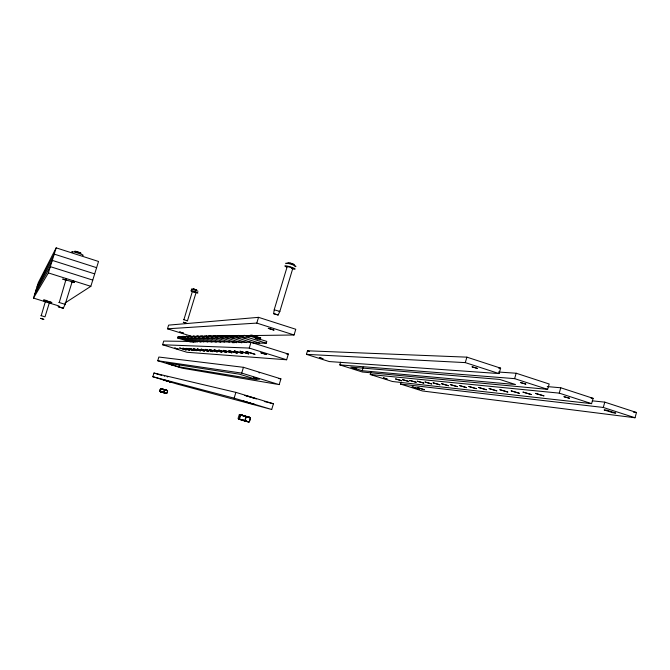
<?xml version="1.0" encoding="UTF-8"?>
<svg xmlns="http://www.w3.org/2000/svg" width="670" height="670" viewBox="0 0 670 670"><rect width="100%" height="100%" fill="white"/><g stroke="black" fill="none" stroke-linecap="round" stroke-linejoin="round"><path stroke-width="1" d="M273.645 313.652L274.206 309.733L287.179 266.668L289.959 267.096L292.815 268.335L279.851 311.408L278.092 315.026L273.645 313.652L278.159 314.992M400.484 384.052L603.276 407.452L604.792 402.151L636.5 412.494L635.009 417.762L422.401 390.97L400.484 384.052L401.003 382.302M371.021 371.867L370.242 374.497L392.444 381.506L591.593 403.65L593.109 398.34L560.765 387.779L547.231 386.582M340.603 362.244L339.816 364.89L362.311 372.001L547.633 389.362L549.174 384.002L516.176 373.232L498.438 372.034M370.242 374.497L559.224 393.131L560.765 387.779M499.05 373.575L500.624 368.157L466.89 357.152L307.497 350.795L306.433 354.355L329.255 361.557L499.05 373.575L465.298 362.612L306.433 354.355M339.816 364.89L514.61 378.634L516.176 373.232M465.298 362.612L466.89 357.152M362.168 370.719L515.506 384.538L499.661 379.413L350.762 367.11L362.168 370.719L363.232 367.143M260.086 340.025L260.705 337.965L251.953 335.201L250.052 335.226L249.642 336.591M242.615 420.316L238.051 418.457L239.282 414.772L242.498 415.383M239.123 419.093L240.128 419.504L238.394 419.018L239.182 418.851L240.304 415.107L239.759 414.47L241.577 415.015M243.419 420.559L239.424 418.926L240.547 415.182L244.793 416.003M237.13 335.997L236.611 337.714L253.444 343.015L266.241 343.224L266.786 341.424L249.114 335.846L178.094 336.75L177.709 338.032L190.347 341.951L195.523 342.043M241.962 420.14L244.759 420.542L245.89 416.799L243.336 415.576M244.558 420.844L248.788 422.142L245.111 420.643L246.242 416.899L250.161 417.594L245.128 416.062M242.523 420.207L249.282 421.857L250.404 418.13L240.589 414.722L243.989 415.76M248.419 421.891L249.391 421.891L250.513 418.155L250.044 417.552L249.332 417.77M271.71 409.504L273.435 403.759L235.89 392.377L153.966 373.039L152.835 376.733L177.299 384.103L271.71 409.504L234.14 398.164L152.835 376.733M279.181 384.614L280.906 378.877L243.453 367.311L158.857 357.043L157.726 360.736L182.148 368.173L279.181 384.614L241.711 373.09L157.726 360.736M286.634 359.773L288.351 354.045L250.999 342.295L163.731 341.072L162.609 344.757L186.989 352.278L286.634 359.773L249.257 348.065L162.609 344.757M252.339 335.561L294.071 334.983L295.78 329.272L258.536 317.337L168.614 325.126L167.483 328.803L191.821 336.399L204.342 336.223M216.435 336.265L215.958 337.822L229.416 342.043M242.967 335.921L242.44 337.688L259.684 343.115M177.709 338.032L248.57 337.655L249.114 335.846M251.535 336.575L251.953 335.201M234.14 398.164L235.89 392.377M241.711 373.09L243.453 367.311M249.257 348.065L250.999 342.295M167.483 328.803L256.794 323.091L258.536 317.337M162.45 392.344C157.869 393.081 160.055 386.255 163.363 389.354L161.386 388.742M162.442 392.31L159.761 391.213L160.507 388.776L162.885 389.195L162.098 388.969M162.676 392.076C158.296 393.541 160.758 387.838 161.504 388.776M163.849 392.478L160.298 391.406L161.051 388.952L165.942 390.325L165.23 390.116M183.873 319.766L192.432 291.274L194.568 291.793L196.117 292.413L187.466 320.804L186.704 320.687M163.723 392.436L164.468 389.99M164.401 389.647L167.542 390.593L164.711 390.057L163.957 392.511C167.106 396.221 169.652 389.044 164.921 389.806M163.497 392.628L166.88 393.365L167.626 390.92L164.946 389.823M184.585 336.675L184.183 337.99L197.29 342.069M178.806 366.775L257.33 379.689L239.458 374.195L166.403 362.989L178.806 366.775L179.376 364.907M188.019 336.625L187.608 337.973L200.958 342.135M191.595 336.583L191.176 337.956L203.806 341.893M195.313 336.533L194.886 337.94L207.767 341.951M199.827 336.675L199.183 336.499L198.747 337.915L211.955 342.035M203.219 336.432L202.776 337.898L216.251 342.102M207.432 336.382L206.98 337.873L220.732 342.177M211.829 336.323L211.368 337.847L224.534 341.968M59.228 302.58L66.188 278.887M72.276 281.358L65.141 304.347L63.248 308.25L58.231 306.692L63.248 308.25M65.082 302.957L90.835 286.325L98.532 261.467L56.179 247.858L38.341 282.572L33.5 298.1L58.952 305.981M33.5 298.1L48.374 272.916L56.179 247.858M41.213 315.712L45.803 300.101M40.971 315.612L44.99 316.843L49.513 302.312M183.756 319.699L187.466 320.804M37.135 286.459L54.228 254.114L96.606 267.673M35.92 290.336L52.277 260.379L94.688 273.888M34.714 294.214L50.325 266.643L92.762 280.102M198.019 291.232L191.386 289.08L191.729 289.348M182.826 336.256L185.64 336.809M200.632 335.988L204.467 336.792M204.643 335.921L208.579 336.742M227.507 335.57L233.051 336.801M243.989 335.318L247.691 335.888M206.427 336.198L217.909 336.038M243.989 335.678L219.995 336.005L222.03 336.65M246.074 335.645L250.245 335.586M258.746 337.973L260.705 337.965M232.364 342.663L234.425 342.697M58.876 302.404L65.141 304.347L64.647 304.264M286.266 353.928L288.351 354.045M498.53 368.031L500.624 368.157M163.656 389.706L166.185 390.191L165.406 389.965M193.663 289.005L194.166 289.038M591.032 398.131L593.109 398.34M592.347 400.828L604.792 402.151M258.528 337.655L252.188 335.519M196.821 290.068L192.851 288.728L193.387 289.038M633.385 412.134L636.5 412.494M205.983 336.139L207.851 336.583M278.846 378.567L280.906 378.877M279.072 311.374L279.851 311.408L274.323 309.833M291.433 268.268L292.011 268.377M229.818 335.938L229.19 335.946M214.852 336.047L217.356 336.7L213.186 335.796L215.975 336.667M243.763 420.601L246.552 421.313M72.812 280.973L73.784 281.199M79.814 253.193C84.939 254.223 73.315 250.019 74.797 251.501M164.234 376.054L164.778 376.188M255.119 398.499L256.434 398.817L244.902 395.401L254.165 398.215M241.376 335.955L239.852 335.695L240.404 335.972M264.34 401.523L273.435 403.759M199.183 336.499L198.044 336.248L199.023 336.683M191.804 336.591L190.732 336.357L191.201 336.6M195.347 292.338L193.965 291.944M188.329 336.633L187.257 336.432L187.751 336.642M184.987 336.675L183.957 336.449L184.426 336.683M246.376 416.472L248.076 416.966L245.923 416.305M256.434 337.152L257.28 337.378M248.076 336.106L245.672 335.611L246.225 335.896M236.569 336.24L234.307 335.771L234.852 336.038M230.455 336.097L232.046 336.549M203.755 336.625L201.905 336.223L202.918 336.642M71.229 281.877L74.563 282.38L62.662 279.063L66.397 280.395M249.642 417.435L248.712 417.15L249.709 417.46M239.282 414.772L241.225 414.906M289.984 263.176L291.358 263.578M249.391 417.351L248.738 417.159L249.324 417.335M249.173 417.293L249.575 417.418M212.876 336.75L210.171 336.114L211.854 336.759M164.812 389.99L161.093 388.659L161.922 388.91M76.279 251.635L80.099 252.942M194.518 289.365L195.866 289.758M167.048 376.741L167.751 376.95M242.976 415.743L242.037 415.475L242.758 415.702M247.255 417.05L245.463 416.514M164.493 392.947L165.281 393.173L164.477 392.922M241.786 419.705L243.83 420.308M245.58 420.886L244.265 420.492M242.18 420.132L240.471 419.646L241.878 420.098M245.002 421.036L246.711 421.514L245.295 421.062M241.25 419.83L242.95 420.358M163.865 389.488L162.224 389.211L163.38 389.563M164.426 389.672L165.473 389.99M244.316 415.819L241.845 415.099L243.252 415.534M243.587 415.919L245.027 416.346M163.547 392.461L164.443 392.721L163.036 392.285M163.514 392.662L164.56 392.98M243.302 420.551L244.667 420.953M194.87 289.566L195.439 289.733M194.04 292.112C206.645 295.428 183.731 287.958 193.169 291.827M168.421 381.28L165.13 380.309L167.408 381.012M169.343 381.59L172.642 382.57L168.363 381.297M163.681 389.429L164.611 389.731M244.684 415.978L246.041 416.388M243.612 416.045L247.858 416.991M162.777 392.402L163.698 392.721M153.966 373.039L161.788 375.401M244.718 416.296L243.319 415.869M243.52 420.274L241.56 419.671M166.252 380.736L163.103 379.773L170.498 381.984L167.349 381.029M245.748 416.572L247.397 417.075M244.558 420.526L245.79 420.902M188.999 336.767L186.118 336.206L187.969 336.784M183.262 337.328L181.277 336.717L180.883 338.015L193.756 342.01M178.094 336.75L180.046 337.362M236.477 342.73L220.757 337.797L221.242 336.198L223.21 336.817M212.867 336.7L208.822 335.863L211.553 336.709M199.903 336.642L196.787 336.047L198.739 336.658M195.012 336.7L193.094 336.097L196.126 336.683L194.292 336.332L195.28 336.725M192.491 336.734L189.535 336.156L191.419 336.742M248.57 337.655L266.241 343.224M241.795 335.963L238.227 335.41L240.069 335.988M237.088 336.323L232.741 335.494L236.334 336.625M233.512 336.675L231.577 336.072L231.066 337.747L246.552 342.613M228.177 336.734L226.292 336.139L225.79 337.772L241.87 342.822M225.422 336.558L222.515 335.645L226.929 336.541L224.157 336.013M222.03 336.6L217.75 335.72L220.589 336.616M307.497 350.795L309.481 351.423M251.979 335.838L256.811 337.362M48.374 272.916L90.835 286.325M255.22 338.484L258.143 339.405M256.794 323.091L294.071 334.983M258.972 372.721L259.524 372.897M236.954 336.767L235.421 336.256M514.61 378.634L547.633 389.362M559.224 393.131L591.593 403.65M603.276 407.452L635.009 417.762M216.293 336.717L214.735 336.147M225.757 336.616L224.525 336.173M220.246 336.432L220.916 336.667M230.128 336.315L230.823 336.558M76.179 252.062L77.067 252.372M193.496 291.785L192.416 291.316M206.971 336.591L205.95 336.173M252.356 335.821L252.959 336.047M243.914 420.509L245.203 421.011M164.527 392.93L162.911 392.143M75.66 251.652L77.259 252.305M195.523 289.44L196.369 289.8M292.045 263.771L293.184 264.357M162.751 389.22L163.421 389.639M285.973 263.72A5.394 0.712 16.9 0 1 288.1 263.452A5.394 0.712 16.9 0 1 294.674 265.555A5.394 0.712 16.9 0 1 294.8 266.543M288.058 263.025A3.434 0.452 16.9 0 1 289.415 262.849A3.434 0.452 16.9 0 1 293.594 264.189A3.434 0.452 16.9 0 1 293.678 264.817M286.768 267.104A5.394 0.695 16.8 0 1 286.257 265.889A5.394 0.695 16.8 0 1 293.887 268.176A5.394 0.695 16.8 0 1 293.041 268.988M72.662 252.272A6.005 0.502 17.7 0 1 73.65 251.903A6.005 0.502 17.7 0 1 81.011 254.206A6.005 0.502 17.7 0 1 82.544 255.362M197.256 348.944L204.35 351.114L197.256 348.944M441.538 383.675L448.439 385.702L441.538 383.675M569.466 398.215L564.039 396.749L569.466 398.215M322.906 358.685L319.322 357.629L322.898 358.71M201.209 349.162L208.454 351.365L201.209 349.162M450.282 384.58L457.334 386.649L450.282 384.58M205.338 349.38L212.725 351.633L205.338 349.38M459.394 385.526L466.588 387.628L459.394 385.526M209.635 349.606L217.189 351.918L209.635 349.606M472.116 366.859L477.534 368.433L472.116 366.859M183.379 322.262L186.335 323.166L183.379 322.262M468.883 386.506L476.236 388.659L468.883 386.506M214.132 349.849L221.854 352.202L214.132 349.849M478.782 387.536L486.294 389.731L478.782 387.536M218.839 350.1L226.728 352.512L218.839 350.1M223.763 350.36L231.828 352.83L223.763 350.36M489.108 388.608L496.805 390.853L489.108 388.608M356.44 369.279L352.872 368.232L356.44 369.279M228.922 350.636L237.18 353.165L228.922 350.636M499.912 389.722L507.785 392.025L499.912 389.722M43.533 300.562L50.954 302.857L43.533 300.562M234.341 350.929L242.8 353.517L234.341 350.929M511.21 390.895L519.275 393.248L511.21 390.895M520.406 382.528L525.791 384.094L520.406 382.528M240.036 351.231L248.696 353.886L240.036 351.231M268.31 328.35L273.921 330.084L268.31 328.35M523.035 392.118L531.302 394.529L523.035 392.118M246.024 351.549L254.902 354.271L246.024 351.549M535.439 393.407L543.906 395.87L535.439 393.407M387.009 378.935L383.466 377.922L387.009 378.935M260.94 352.822L266.559 354.547L260.94 352.822M401.724 380.719L395.61 378.969L401.724 380.719M408.809 381.473L402.553 379.639L408.809 381.473M416.154 382.26L409.789 380.443L416.154 382.26M423.775 383.072L417.284 381.222L423.775 383.072M431.681 383.91L425.056 382.026L431.681 383.91M439.897 384.789L433.138 382.863L439.897 384.789M253.553 377.352L259.181 379.061L253.553 377.352M183.404 333.107L179.686 331.993L183.404 333.107M178.496 349.196L174.77 348.065L178.496 349.196M186.151 349.974L179.711 348.015L186.151 349.974M189.518 350.184L182.96 348.216L189.518 350.184M193.01 350.402L186.327 348.392L193.01 350.402M196.637 350.628L189.828 348.551L196.637 350.628M200.422 350.862L193.463 348.743L200.422 350.862M417.343 387.57L424.269 389.697L417.343 387.57M43.81 300.001L51.774 302.513L43.81 300.001M173.589 365.309L169.937 364.195L173.589 365.309M413.214 387.126L411.882 386.967L419.353 389.069L413.214 387.126M607.028 410.266L604.114 409.923L612.774 412.728L615.722 413.089L607.028 410.266M40.627 318.359L43.776 319.339L40.627 318.359M244.45 401.397L243.202 401.07L254.717 404.496L244.45 401.397M161.562 391.85L162.584 392.168L161.562 391.85"/></g></svg>
